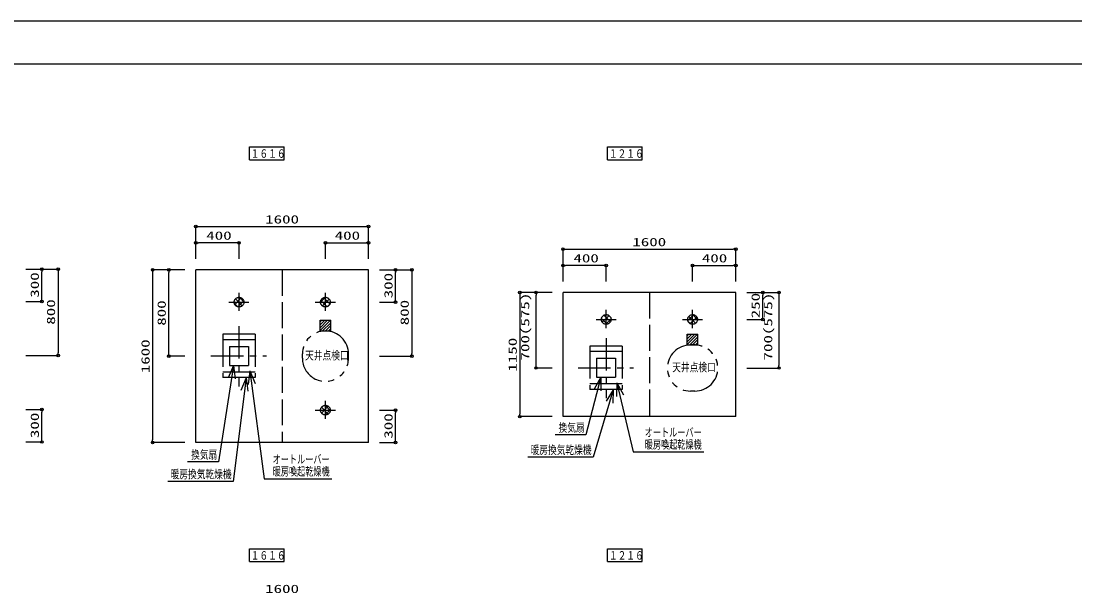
# Model space of a CAD drawing. Units: millimetres on the paper. Extents: x -305 to 305, y -152 to 152.
# Drawn here: x -153.7 to 90.3, y 15.9 to 148.5 of the extents above; entities that cross this region are included whole.
import ezdxf
from ezdxf.enums import TextEntityAlignment as Align

# ---------------------------------------------------------------- set-up
doc = ezdxf.new("R2010")
doc.units = ezdxf.units.MM
for name, pattern in [('DASHED', [7.5, 6, -1.5]), ('USER1', [12, 7.5, -1.5, 1.5, -1.5]), ('USER2', [15, 7.5, -1.5, 1.5, -1.5, 1.5, -1.5])]:
    doc.linetypes.add(name, pattern=pattern)
for name, color, linetype, lineweight in [('0-0_VIEW0004', 7, 'Continuous', 25), ('0-2_0', 7, 'Continuous', 25), ('0-3_図面枠', 3, 'Continuous', 25), ('0-4_DEFPOINTS', 7, 'Continuous', 25)]:
    doc.layers.add(name, color=color, linetype=linetype, lineweight=lineweight)
doc.styles.add('ＭＳ ゴシック', font='')
doc.styles.get('ＭＳ ゴシック').set_extended_font_data('MS Gothic')

# ---------------------------------------------------------------- blocks, each defined once
blk = doc.blocks.new('_ORIGIN')
at = {"layer": '0-2_0'}
blk.add_line((0, 0), (-1, 0), dxfattribs=at)
blk.add_circle((0, 0), 0.5, dxfattribs=at)

msp = doc.modelspace()

# ---------------------------------------------------------------- linework, layer by layer
at = {"layer": '0-0_VIEW0004'}
for p, q in [((-100.832, 116.395), (-100.832, 119.395)), ((-100.832, 119.395), (-92.832, 119.395)), ((-92.832, 116.395), (-92.832, 119.395)), ((-17.914, 116.395), (-17.914, 119.395)), ((-17.914, 119.395), (-9.914, 119.395)), ((-9.914, 116.395), (-9.914, 119.395)), ((-100.832, 116.395), (-92.832, 116.395)), ((-17.914, 116.395), (-9.914, 116.395)), ((-113.253, 93.473), (-113.253, 100.933)), ((-112.653, 100.933), (-73.853, 100.933)), ((-73.253, 93.473), (-73.253, 100.933)), ((-113.253, 93.473), (-113.253, 97.182)), ((-103.853, 97.182), (-112.653, 97.182)), ((-103.253, 93.473), (-103.253, 97.182)), ((-83.253, 93.473), (-83.253, 97.182)), ((-82.653, 97.182), (-73.853, 97.182)), ((-73.253, 93.473), (-73.253, 97.182)), ((-28.253, 88.223), (-28.253, 95.683)), ((-27.653, 95.683), (11.147, 95.683)), ((11.747, 88.223), (11.747, 95.683)), ((-152.588, 91.067), (-148.878, 91.067)), ((-152.588, 91.067), (-145.127, 91.067)), ((-148.878, 84.167), (-148.878, 90.467)), ((-145.127, 90.467), (-145.127, 71.667)), ((-115.793, 90.933), (-123.251, 90.933)), ((-123.251, 90.333), (-123.251, 51.533)), ((-119.502, 71.533), (-119.502, 90.333)), ((-73.253, 90.933), (-113.253, 90.933)), ((-113.253, 50.933), (-113.253, 90.933)), ((-73.253, 50.933), (-73.253, 90.933)), ((-70.713, 90.933), (-63.252, 90.933)), ((-70.713, 90.933), (-67.003, 90.933)), ((-67.003, 84.032), (-67.003, 90.333)), ((-63.252, 90.333), (-63.252, 71.533)), ((-28.253, 88.223), (-28.253, 91.932)), ((-18.853, 91.932), (-27.653, 91.932)), ((-18.253, 88.223), (-18.253, 91.932)), ((1.747, 88.223), (1.747, 91.932)), ((2.347, 91.932), (11.147, 91.932)), ((11.747, 88.223), (11.747, 91.932)), ((-30.793, 85.683), (-38.251, 85.683)), ((-28.253, 56.933), (-28.253, 85.683)), ((11.747, 85.683), (-28.253, 85.683)), ((11.747, 56.933), (11.747, 85.683)), ((14.287, 85.683), (21.748, 85.683)), ((14.287, 85.683), (17.997, 85.683)), ((-152.588, 83.567), (-148.878, 83.567)), ((-70.713, 83.432), (-67.003, 83.432)), ((-38.251, 85.083), (-38.251, 57.533)), ((-34.502, 68.783), (-34.502, 85.083)), ((17.997, 80.032), (17.997, 85.083)), ((21.748, 85.083), (21.748, 68.783)), ((14.287, 79.432), (17.997, 79.432)), ((-152.588, 71.067), (-145.127, 71.067)), ((-115.793, 70.933), (-119.502, 70.933)), ((-70.713, 70.933), (-63.252, 70.933)), ((-30.793, 68.183), (-34.502, 68.183)), ((14.287, 68.183), (21.748, 68.183)), ((-152.588, 58.567), (-148.878, 58.567)), ((-148.878, 51.667), (-148.878, 57.967)), ((-70.713, 58.433), (-67.003, 58.433)), ((-67.003, 51.533), (-67.003, 57.833)), ((-30.793, 56.933), (-38.251, 56.933)), ((11.747, 56.933), (-28.253, 56.933)), ((-152.588, 51.067), (-148.878, 51.067)), ((-115.793, 50.933), (-123.251, 50.933)), ((-73.253, 50.933), (-113.253, 50.933)), ((-70.713, 50.933), (-67.003, 50.933)), ((-100.832, 23.365), (-100.832, 26.365)), ((-100.832, 26.365), (-92.832, 26.365)), ((-92.832, 23.365), (-92.832, 26.365)), ((-17.914, 23.366), (-17.914, 26.366)), ((-17.914, 26.366), (-9.914, 26.366)), ((-9.914, 23.366), (-9.914, 26.366)), ((-100.832, 23.365), (-92.832, 23.365)), ((-17.914, 23.366), (-9.914, 23.366))]:
    msp.add_line(p, q, dxfattribs=at)
at = {"layer": '0-0_VIEW0004', "color": 160, "linetype": 'DASHED'}
msp.add_line((-93.253, 90.933), (-93.253, 50.933), dxfattribs=at)
at = {"layer": '0-0_VIEW0004', "color": 6, "linetype": 'USER1'}
for p, q in [((-103.253, 81.444), (-103.253, 85.628)), ((-83.253, 81.444), (-83.253, 85.628)), ((-105.607, 83.432), (-100.954, 83.432)), ((-85.607, 83.432), (-80.954, 83.432)), ((-18.253, 77.444), (-18.253, 81.628)), ((1.747, 77.444), (1.747, 81.628)), ((-20.607, 79.432), (-15.954, 79.432)), ((-0.607, 79.432), (4.046, 79.432)), ((-103.282, 77.874), (-103.282, 63.93)), ((-18.282, 75.124), (-18.282, 61.18)), ((-109.75, 70.992), (-96.921, 70.992)), ((-24.75, 68.242), (-11.921, 68.242)), ((-83.253, 56.444), (-83.253, 60.628)), ((-85.607, 58.433), (-80.954, 58.433))]:
    msp.add_line(p, q, dxfattribs=at)
at = {"layer": '0-0_VIEW0004', "linetype": 'DASHED'}
msp.add_line((-8.253, 85.683), (-8.253, 56.933), dxfattribs=at)
at = {"layer": '0-0_VIEW0004', "color": 40}
for p, q in [((-84.503, 79.27), (-82.003, 79.27)), ((-84.503, 76.77), (-84.503, 79.27)), ((-82.003, 76.77), (-82.003, 79.27)), ((-84.503, 76.77), (-82.003, 76.77)), ((0.497, 76.02), (2.997, 76.02)), ((0.497, 73.52), (0.497, 76.02)), ((2.997, 73.52), (2.997, 76.02)), ((0.497, 73.52), (2.997, 73.52))]:
    msp.add_line(p, q, dxfattribs=at)
at = {"layer": '0-0_VIEW0004', "color": 160, "linetype": 'USER2'}
for p, q in [((-107.033, 75.992), (-107.033, 65.992)), ((-99.533, 75.992), (-107.032, 75.992)), ((-99.533, 75.992), (-99.533, 65.992)), ((-99.533, 74.742), (-107.032, 74.742)), ((-22.033, 73.242), (-22.033, 63.242)), ((-14.533, 73.242), (-22.032, 73.242)), ((-14.533, 73.242), (-14.533, 63.242)), ((-14.533, 71.992), (-22.032, 71.992)), ((-99.533, 67.242), (-107.032, 67.242)), ((-99.533, 65.992), (-107.032, 65.992)), ((-14.533, 64.492), (-22.032, 64.492)), ((-14.533, 63.242), (-22.032, 63.242))]:
    msp.add_line(p, q, dxfattribs=at)
at = {"layer": '0-0_VIEW0004', "linetype": 'USER2'}
for p, q in [((2.247, 73.52), (1.247, 73.52)), ((-88.59, 70.433), (-88.59, 71.432)), ((-77.915, 70.433), (-77.915, 71.432)), ((2.247, 62.845), (1.247, 62.845))]:
    msp.add_line(p, q, dxfattribs=at)
at = {"layer": '0-0_VIEW0004', "color": 8, "linetype": 'USER2'}
for p, q in [((-105.47, 73.18), (-101.095, 73.18)), ((-105.47, 73.18), (-105.47, 68.805)), ((-101.095, 73.18), (-101.095, 68.805)), ((-105.47, 68.805), (-101.095, 68.805)), ((-20.47, 70.43), (-16.095, 70.43)), ((-20.47, 70.43), (-20.47, 66.055)), ((-16.095, 70.43), (-16.095, 66.055)), ((-20.47, 66.055), (-16.095, 66.055))]:
    msp.add_line(p, q, dxfattribs=at)
at = {"layer": '0-0_VIEW0004', "color": 6, "linetype": 'USER1'}
for centre in [(-103.253, 83.432), (-83.253, 83.432), (-18.253, 79.432), (1.747, 79.432), (-83.253, 58.433)]:
    msp.add_circle(centre, 1.125, dxfattribs=at)
at = {"layer": '0-0_VIEW0004', "linetype": 'USER2'}
for centre, start, end in [((-83.253, 71.433), 0.00002, 179.99996), ((1.247, 68.183), 90.00002, 269.99997), ((2.247, 68.183), 269.99996, 89.99992), ((-83.253, 70.433), 179.99996, 0)]:
    msp.add_arc(centre, 5.338, start, end, dxfattribs=at)
at = {"layer": '0-0_VIEW0004'}
msp.add_solid([(84.16, 38.571), (84.16, 38.564), (-282.501, 38.571), (-282.501, 38.564)], dxfattribs=at)
at = {"layer": '0-2_0'}
for p, q in [((-103.515, 82.338), (-104.347, 83.171)), ((-104.257, 82.925), (-102.745, 84.436)), ((-102.489, 82.606), (-104.079, 84.196)), ((-103.543, 82.346), (-102.166, 83.723)), ((-102.133, 83.543), (-103.142, 84.552)), ((-84.377, 83.407), (-83.227, 84.557)), ((-82.863, 82.377), (-84.308, 83.822)), ((-83.945, 82.546), (-82.366, 84.125)), ((-82.208, 83.015), (-83.67, 84.477)), ((-82.792, 82.406), (-82.227, 82.971)), ((0.646, 79.203), (1.977, 80.534)), ((2.872, 79.405), (1.719, 80.557)), ((-18.036, 78.329), (-19.357, 79.649)), ((-19.185, 80.062), (-18.882, 80.365)), ((-19.171, 78.783), (-17.603, 80.351)), ((-17.28, 78.866), (-18.819, 80.405)), ((-18.349, 78.312), (-17.132, 79.529)), ((1.282, 78.408), (0.723, 78.967)), ((2.438, 78.545), (0.86, 80.124)), ((1.191, 78.455), (2.725, 79.989)), ((-104.503, 68.805), (-108.002, 46.469)), ((-104.503, 68.805), (-105.784, 65.913)), ((-104.503, 68.805), (-104.167, 65.66)), ((-101.625, 65.924), (-104.572, 41.948)), ((-101.625, 65.924), (-102.81, 62.992)), ((-101.625, 65.924), (-101.185, 62.792)), ((-100.759, 67.513), (-101.162, 64.376)), ((-100.759, 67.513), (-97.4, 42.571)), ((-100.759, 67.513), (-99.54, 64.595)), ((-19.503, 66.055), (-22.953, 52.705)), ((-19.503, 66.055), (-21.06, 63.302)), ((-19.503, 66.055), (-19.475, 62.892)), ((-15.759, 64.763), (-15.862, 61.602)), ((-15.759, 64.763), (-12.039, 48.808)), ((-15.759, 64.763), (-14.268, 61.974)), ((-16.625, 63.174), (-21.238, 47.56)), ((-16.625, 63.174), (-18.275, 60.476)), ((-16.625, 63.174), (-16.706, 60.012)), ((-84.237, 58.977), (-83.797, 59.417)), ((-84.157, 57.764), (-82.584, 59.337)), ((-82.584, 57.528), (-84.157, 59.102)), ((-82.13, 58.367), (-83.318, 59.556)), ((-83.796, 57.448), (-84.238, 57.889)), ((-83.319, 57.309), (-82.13, 58.498)), ((-22.953, 52.705), (-30.095, 52.705)), ((-12.039, 48.808), (4.339, 48.808)), ((-108.002, 46.469), (-115.144, 46.469)), ((-21.238, 47.56), (-36.38, 47.56)), ((-104.572, 41.948), (-119.714, 41.948)), ((-97.4, 42.571), (-81.802, 42.571))]:
    msp.add_line(p, q, dxfattribs=at)
at = {"layer": '0-2_0', "color": 40}
for p, q in [((-84.503, 76.842), (-82.075, 79.27)), ((-84.503, 77.516), (-82.748, 79.27)), ((-84.503, 78.189), (-83.422, 79.27)), ((-84.503, 78.863), (-84.095, 79.27)), ((-83.901, 76.77), (-82.003, 78.669)), ((-83.228, 76.77), (-82.003, 77.995)), ((-82.554, 76.77), (-82.003, 77.321)), ((0.497, 73.611), (2.906, 76.02)), ((0.497, 74.285), (2.233, 76.02)), ((0.497, 74.958), (1.559, 76.02)), ((0.497, 75.632), (0.886, 76.02)), ((1.08, 73.52), (2.997, 75.438)), ((1.753, 73.52), (2.997, 74.764)), ((2.427, 73.52), (2.997, 74.091))]:
    msp.add_line(p, q, dxfattribs=at)
at = {"layer": '0-3_図面枠'}
msp.add_lwpolyline([(-291.017, -138.498), (108.983, -138.498), (108.983, 138.502), (-291.017, 138.502)], close=True, dxfattribs=at)
at = {"layer": '0-4_DEFPOINTS'}
msp.add_line((118.983, 148.502), (-301.017, 148.502), dxfattribs=at)

# ---------------------------------------------------------------- block references
at = {"layer": '0-0_VIEW0004', "xscale": 0.6, "yscale": 0.6}
for p, rotation in [((-113.253, 100.933), 180), ((-113.253, 97.182), 180), ((-83.253, 97.182), 180), ((-28.253, 95.683), 180), ((-148.878, 91.067), 90), ((-145.127, 91.067), 90), ((-123.251, 90.933), 90), ((-119.502, 90.933), 90), ((-67.003, 90.933), 90), ((-63.252, 90.933), 90), ((-28.253, 91.932), 180), ((1.747, 91.932), 180), ((-38.251, 85.683), 90), ((-34.502, 85.683), 90), ((17.997, 85.683), 90), ((21.748, 85.683), 90), ((-148.878, 83.567), 270), ((-67.003, 83.432), 270), ((17.997, 79.432), 270), ((-145.127, 71.067), 270), ((-119.502, 70.933), 270), ((-63.252, 70.933), 270), ((-34.502, 68.183), 270), ((21.748, 68.183), 270), ((-148.878, 58.567), 90), ((-67.003, 58.433), 90), ((-38.251, 56.933), 270), ((-148.878, 51.067), 270), ((-123.251, 50.933), 270), ((-67.003, 50.933), 270)]:
    msp.add_blockref('_ORIGIN', p, dxfattribs=dict(at, rotation=rotation))
for p in [(-73.253, 100.933), (-103.253, 97.182), (-73.253, 97.182), (11.747, 95.683), (-18.253, 91.932), (11.747, 91.932)]:
    msp.add_blockref('_ORIGIN', p, dxfattribs=at)

# ---------------------------------------------------------------- texts
at = {"layer": '0-0_VIEW0004', "style": 'ＭＳ ゴシック'}
for s, width, p in [('１６１６', 0.75, (-100.547, 116.276)), ('１２１６', 0.75, (-17.629, 116.276)), ('1600', 1.5, (-97.204, 101.062)), ('400', 1.5, (-110.841, 97.312)), ('400', 1.5, (-81.109, 97.312)), ('1600', 1.5, (-12.204, 95.812)), ('400', 1.5, (-25.841, 92.062)), ('400', 1.5, (3.891, 92.062)), ('天井点検口', 0.75, (-87.967, 69.562)), ('天井点検口', 0.75, (-2.967, 66.812)), ('１６１６', 0.75, (-100.547, 23.246)), ('１２１６', 0.75, (-17.629, 23.246)), ('1600', 1.5, (-97.204, 15.533))]:
    msp.add_text(s, height=1.921, dxfattribs=dict(at, width=width)).set_placement(p, align=Align.BOTTOM_LEFT)
at = {"layer": '0-0_VIEW0004', "style": 'ＭＳ ゴシック', "width": 1.5}
for s, p in [('300', (-149.008, 84.461)), ('300', (-67.133, 84.326)), ('800', (-145.257, 78.211)), ('800', (-119.632, 77.974)), ('800', (-63.382, 78.076)), ('700(575)', (-35.486, 69.934)), ('250', (17.867, 79.701)), ('700(575)', (20.764, 69.934)), ('1600', (-123.381, 66.981)), ('1150', (-38.381, 67.356)), ('300', (-149.008, 51.961)), ('300', (-67.133, 51.826))]:
    msp.add_text(s, height=1.921, rotation=90, dxfattribs=at).set_placement(p, align=Align.BOTTOM_LEFT)
at = {"layer": '0-2_0', "style": 'ＭＳ ゴシック'}
for s, width, p in [('換気扇', 0.75, (-29.288, 52.835)), ('オートルーバー', 0.7, (-9.321, 51.748)), ('暖房喚起乾燥機', 0.7, (-9.321, 48.938)), ('換気扇', 0.75, (-114.337, 46.599)), ('暖房換気乾燥機', 0.75, (-35.761, 47.69)), ('オートルーバー', 0.7, (-95.462, 45.511)), ('暖房換気乾燥機', 0.75, (-119.095, 42.078)), ('暖房喚起乾燥機', 0.7, (-95.462, 42.701))]:
    msp.add_text(s, height=1.921, dxfattribs=dict(at, width=width)).set_placement(p, align=Align.BOTTOM_LEFT)

doc.saveas('drawing.dxf')
